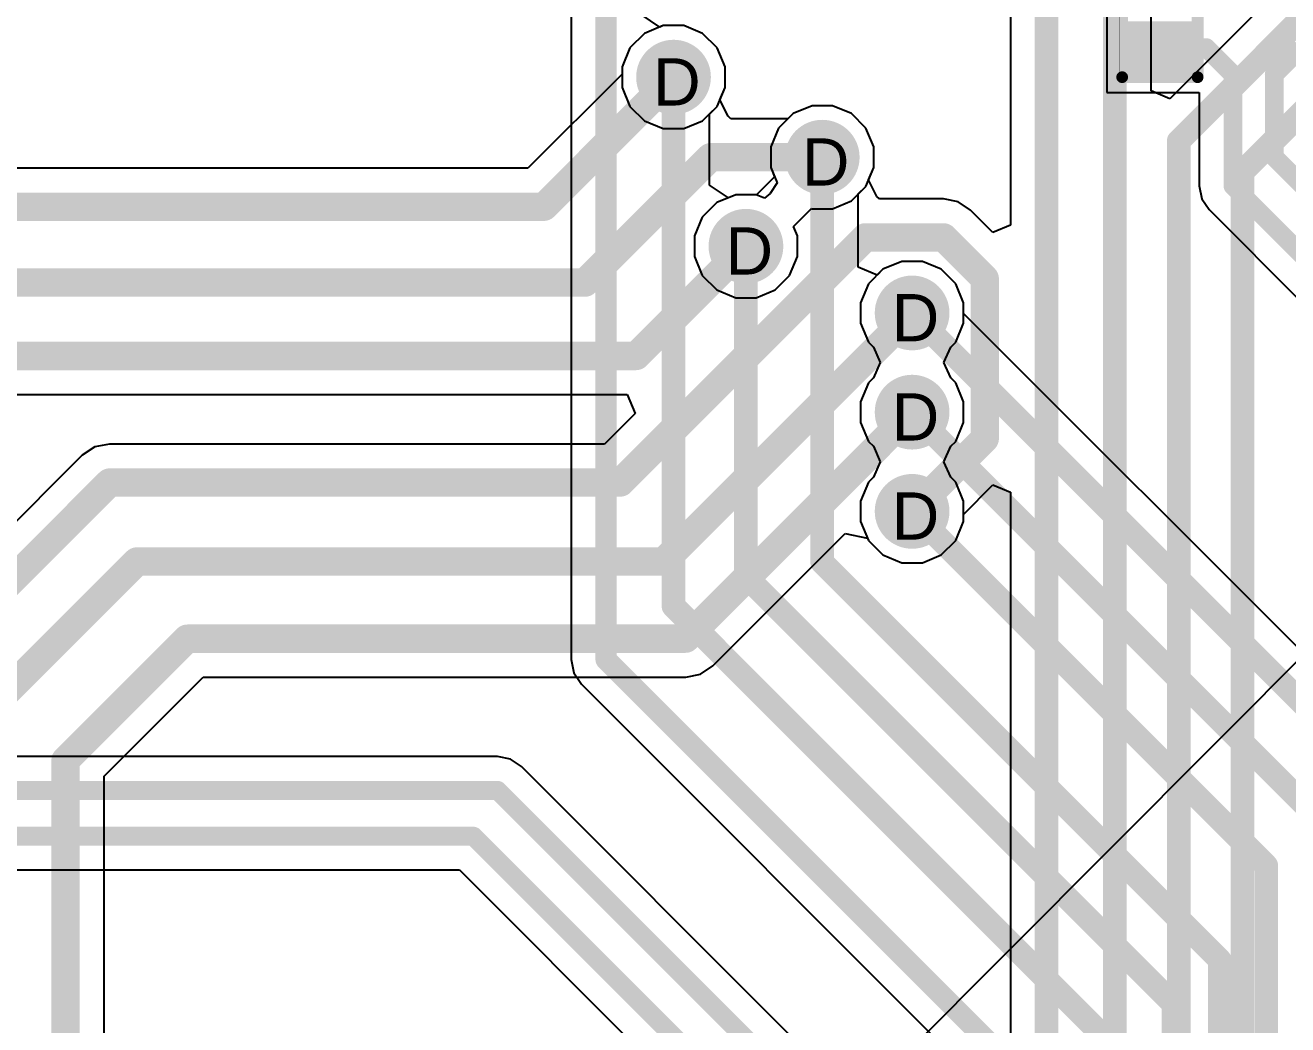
# Model space of a CAD drawing. Header units: inches. Extents: x 0 to 5401, y 0 to 5414.
# Drawn here: x 61.45 to 75.04, y 74.41 to 85.16 of the extents above; entities that cross this region are included whole.
import ezdxf

# ---------------------------------------------------------------- set-up
doc = ezdxf.new("R2010")
doc.units = ezdxf.units.IN
for name, color, linetype in [('Bottom Layer', 5, 'Continuous'), ('Bottom Solder', 6, 'Continuous'), ('Drill Drawing', 1, 'Continuous'), ('Layer 1', 16, 'Continuous'), ('Layer 2', 76, 'Continuous'), ('Top Layer', 1, 'Continuous'), ('Top Overlay', 2, 'Continuous'), ('Top Paste', 8, 'Continuous'), ('Top Solder', 216, 'Continuous'), ('Via Holes', 16, 'Continuous')]:
    doc.layers.add(name, color=color, linetype=linetype)
doc.styles.add('Arial', font='', dxfattribs={"height": 0.2})
doc.styles.get('Arial').set_extended_font_data('Arial')

# ---------------------------------------------------------------- blocks, each defined once
blk = doc.blocks.new('R___0402_131')
at = {"layer": 'Top Layer'}
for points in [[(-0.699, -0.318), (-0.699, 0.317), (-0.241, 0.317), (-0.241, -0.318)], [(0.241, -0.318), (0.241, 0.317), (0.699, 0.317), (0.699, -0.318)]]:
    blk.add_hatch(color=1, dxfattribs=at).paths.add_polyline_path(points)
at = {"layer": 'Top Paste'}
for points in [[(-0.699, -0.318), (-0.699, 0.317), (-0.241, 0.317), (-0.241, -0.318)], [(0.241, -0.318), (0.241, 0.317), (0.699, 0.317), (0.699, -0.318)]]:
    blk.add_hatch(color=8, dxfattribs=at).paths.add_polyline_path(points)
at = {"layer": 'Top Solder'}
for points in [[(-0.754, -0.373), (-0.754, 0.373), (-0.186, 0.373), (-0.186, -0.373)], [(0.186, -0.373), (0.186, 0.373), (0.754, 0.373), (0.754, -0.373)]]:
    blk.add_hatch(color=216, dxfattribs=at).paths.add_polyline_path(points)
at = {"layer": 'Top Overlay'}
for points in [[(-0.787, -0.406, 0.127, 0.127, 0), (-0.787, 0.406, 0.127, 0.127, 0)], [(0.787, 0.406, 0.127, 0.127, 0), (-0.787, 0.406, 0.127, 0.127, 0)], [(0.787, -0.406, 0.127, 0.127, 0), (0.787, 0.406, 0.127, 0.127, 0)], [(0.787, -0.406, 0.127, 0.127, 0), (-0.787, -0.406, 0.127, 0.127, 0)], [(0.813, -0.432, 0.00323, 0.00323, 0), (-0.813, -0.432, 0.00323, 0.00323, 0)]]:
    blk.add_lwpolyline(points, format="xyseb", dxfattribs=at)
for points in [[(-0.819, 0.406, 0.0635, 0.0635, 1), (-0.756, 0.406, 0.0635, 0.0635, 1)], [(-0.819, 0.406, 0.0635, 0.0635, 1), (-0.756, 0.406, 0.0635, 0.0635, 1)], [(0.756, 0.406, 0.0635, 0.0635, 1), (0.819, 0.406, 0.0635, 0.0635, 1)], [(0.756, 0.406, 0.0635, 0.0635, 1), (0.819, 0.406, 0.0635, 0.0635, 1)], [(-0.819, -0.406, 0.0635, 0.0635, 1), (-0.756, -0.406, 0.0635, 0.0635, 1)], [(-0.819, -0.406, 0.0635, 0.0635, 1), (-0.756, -0.406, 0.0635, 0.0635, 1)], [(0.756, -0.406, 0.0635, 0.0635, 1), (0.819, -0.406, 0.0635, 0.0635, 1)], [(0.756, -0.406, 0.0635, 0.0635, 1), (0.819, -0.406, 0.0635, 0.0635, 1)], [(-0.814, -0.432, 0.00161, 0.00161, 1), (-0.812, -0.432, 0.00161, 0.00161, 1)], [(0.812, -0.432, 0.00161, 0.00161, 1), (0.814, -0.432, 0.00161, 0.00161, 1)]]:
    blk.add_lwpolyline(points, format="xyseb", close=True, dxfattribs=at)

msp = doc.modelspace()

# ---------------------------------------------------------------- hatches: boundary and pattern name
at = {"layer": 'Bottom Layer'}
h = msp.add_hatch(color=5, dxfattribs=at)
edge = h.paths.add_edge_path()
edge.add_arc((68.428, 84.601), 0.3, 0, 360)
h = msp.add_hatch(color=5, dxfattribs=at)
edge = h.paths.add_edge_path()
edge.add_arc((70.028, 83.74), 0.3, 0, 360)
h = msp.add_hatch(color=5, dxfattribs=at)
edge = h.paths.add_edge_path()
edge.add_arc((69.207, 82.782), 0.3, 0, 360)
h = msp.add_hatch(color=5, dxfattribs=at)
edge = h.paths.add_edge_path()
edge.add_arc((70.995, 82.065), 0.3, 0, 360)
h = msp.add_hatch(color=5, dxfattribs=at)
edge = h.paths.add_edge_path()
edge.add_arc((70.995, 80.998), 0.3, 0, 360)
h = msp.add_hatch(color=5, dxfattribs=at)
edge = h.paths.add_edge_path()
edge.add_arc((70.995, 79.931), 0.3, 0, 360)
at = {"layer": 'Bottom Solder'}
h = msp.add_hatch(color=6, dxfattribs=at)
edge = h.paths.add_edge_path()
edge.add_arc((68.428, 84.601), 0.402, 0, 360)
h = msp.add_hatch(color=6, dxfattribs=at)
edge = h.paths.add_edge_path()
edge.add_arc((70.028, 83.74), 0.402, 0, 360)
h = msp.add_hatch(color=6, dxfattribs=at)
edge = h.paths.add_edge_path()
edge.add_arc((69.207, 82.782), 0.402, 0, 360)
h = msp.add_hatch(color=6, dxfattribs=at)
edge = h.paths.add_edge_path()
edge.add_arc((70.995, 82.065), 0.402, 0, 360)
h = msp.add_hatch(color=6, dxfattribs=at)
edge = h.paths.add_edge_path()
edge.add_arc((70.995, 80.998), 0.402, 0, 360)
h = msp.add_hatch(color=6, dxfattribs=at)
edge = h.paths.add_edge_path()
edge.add_arc((70.995, 79.931), 0.402, 0, 360)
at = {"layer": 'Layer 1'}
h = msp.add_hatch(color=16, dxfattribs=at)
edge = h.paths.add_edge_path()
edge.add_arc((68.428, 84.601), 0.3, 0, 360)
h = msp.add_hatch(color=16, dxfattribs=at)
edge = h.paths.add_edge_path()
edge.add_arc((70.028, 83.74), 0.3, 0, 360)
h = msp.add_hatch(color=16, dxfattribs=at)
edge = h.paths.add_edge_path()
edge.add_arc((69.207, 82.782), 0.3, 0, 360)
h = msp.add_hatch(color=16, dxfattribs=at)
edge = h.paths.add_edge_path()
edge.add_arc((70.995, 82.065), 0.3, 0, 360)
h = msp.add_hatch(color=16, dxfattribs=at)
edge = h.paths.add_edge_path()
edge.add_arc((70.995, 80.998), 0.3, 0, 360)
h = msp.add_hatch(color=16, dxfattribs=at)
edge = h.paths.add_edge_path()
edge.add_arc((70.995, 79.931), 0.3, 0, 360)
at = {"layer": 'Layer 2'}
h = msp.add_hatch(color=76, dxfattribs=at)
edge = h.paths.add_edge_path()
edge.add_arc((68.428, 84.601), 0.3, 0, 360)
h = msp.add_hatch(color=76, dxfattribs=at)
edge = h.paths.add_edge_path()
edge.add_arc((70.028, 83.74), 0.3, 0, 360)
h = msp.add_hatch(color=76, dxfattribs=at)
edge = h.paths.add_edge_path()
edge.add_arc((69.207, 82.782), 0.3, 0, 360)
h = msp.add_hatch(color=76, dxfattribs=at)
edge = h.paths.add_edge_path()
edge.add_arc((70.995, 82.065), 0.3, 0, 360)
h = msp.add_hatch(color=76, dxfattribs=at)
edge = h.paths.add_edge_path()
edge.add_arc((70.995, 80.998), 0.3, 0, 360)
h = msp.add_hatch(color=76, dxfattribs=at)
edge = h.paths.add_edge_path()
edge.add_arc((70.995, 79.931), 0.3, 0, 360)
at = {"layer": 'Top Layer'}
h = msp.add_hatch(color=1, dxfattribs=at)
edge = h.paths.add_edge_path()
edge.add_arc((68.428, 84.601), 0.3, 0, 360)
h = msp.add_hatch(color=1, dxfattribs=at)
edge = h.paths.add_edge_path()
edge.add_arc((70.028, 83.74), 0.3, 0, 360)
h = msp.add_hatch(color=1, dxfattribs=at)
edge = h.paths.add_edge_path()
edge.add_arc((69.207, 82.782), 0.3, 0, 360)
h = msp.add_hatch(color=1, dxfattribs=at)
edge = h.paths.add_edge_path()
edge.add_arc((70.995, 82.065), 0.3, 0, 360)
h = msp.add_hatch(color=1, dxfattribs=at)
edge = h.paths.add_edge_path()
edge.add_arc((70.995, 80.998), 0.3, 0, 360)
h = msp.add_hatch(color=1, dxfattribs=at)
edge = h.paths.add_edge_path()
edge.add_arc((70.995, 79.931), 0.3, 0, 360)
at = {"layer": 'Top Solder'}
h = msp.add_hatch(color=216, dxfattribs=at)
edge = h.paths.add_edge_path()
edge.add_arc((68.428, 84.601), 0.402, 0, 360)
h = msp.add_hatch(color=216, dxfattribs=at)
edge = h.paths.add_edge_path()
edge.add_arc((70.028, 83.74), 0.402, 0, 360)
h = msp.add_hatch(color=216, dxfattribs=at)
edge = h.paths.add_edge_path()
edge.add_arc((69.207, 82.782), 0.402, 0, 360)
h = msp.add_hatch(color=216, dxfattribs=at)
edge = h.paths.add_edge_path()
edge.add_arc((70.995, 82.065), 0.402, 0, 360)
h = msp.add_hatch(color=216, dxfattribs=at)
edge = h.paths.add_edge_path()
edge.add_arc((70.995, 80.998), 0.402, 0, 360)
h = msp.add_hatch(color=216, dxfattribs=at)
edge = h.paths.add_edge_path()
edge.add_arc((70.995, 79.931), 0.402, 0, 360)
at = {"layer": 'Via Holes'}
h = msp.add_hatch(color=7, dxfattribs=at)
edge = h.paths.add_edge_path()
edge.add_arc((68.428, 84.601), 0.15, 0, 360)
h = msp.add_hatch(color=7, dxfattribs=at)
edge = h.paths.add_edge_path()
edge.add_arc((70.028, 83.74), 0.15, 0, 360)
h = msp.add_hatch(color=7, dxfattribs=at)
edge = h.paths.add_edge_path()
edge.add_arc((69.207, 82.782), 0.15, 0, 360)
h = msp.add_hatch(color=7, dxfattribs=at)
edge = h.paths.add_edge_path()
edge.add_arc((70.995, 82.065), 0.15, 0, 360)
h = msp.add_hatch(color=7, dxfattribs=at)
edge = h.paths.add_edge_path()
edge.add_arc((70.995, 80.998), 0.15, 0, 360)
h = msp.add_hatch(color=7, dxfattribs=at)
edge = h.paths.add_edge_path()
edge.add_arc((70.995, 79.931), 0.15, 0, 360)

# ---------------------------------------------------------------- linework, layer by layer
at = {"layer": 'Bottom Layer'}
for p, q in [((72.052, 91.174), (72.052, 83.009)), ((73.566, 84.453), (73.566, 91.203)), ((75.208, 85.808), (73.769, 84.369)), ((68.114, 85.07), (67.958, 84.915)), ((68.317, 85.155), (68.114, 85.07)), ((68.538, 85.155), (68.317, 85.155)), ((68.741, 85.07), (68.538, 85.155)), ((68.897, 84.915), (68.741, 85.07)), ((67.958, 84.915), (67.874, 84.711)), ((68.982, 84.711), (68.897, 84.915)), ((67.874, 84.633), (66.862, 83.621)), ((67.874, 84.711), (67.874, 84.633)), ((68.982, 84.491), (68.982, 84.711)), ((68.926, 84.357), (68.982, 84.491)), ((69.017, 84.18), (68.926, 84.357)), ((73.769, 84.369), (73.566, 84.453)), ((69.918, 84.294), (69.714, 84.209)), ((70.138, 84.294), (69.918, 84.294)), ((70.342, 84.209), (70.138, 84.294)), ((69.045, 84.154), (69.017, 84.18)), ((69.659, 84.154), (69.045, 84.154)), ((69.714, 84.209), (69.659, 84.154)), ((70.497, 84.053), (70.342, 84.209)), ((70.582, 83.85), (70.497, 84.053)), ((70.582, 83.629), (70.582, 83.85)), ((66.862, 83.621), (40.046, 83.621)), ((70.526, 83.495), (70.582, 83.629)), ((70.615, 83.319), (70.526, 83.495)), ((70.645, 83.292), (70.615, 83.319)), ((71.332, 83.292), (70.645, 83.292)), ((71.491, 83.26), (71.332, 83.292)), ((71.625, 83.171), (71.491, 83.26)), ((71.865, 82.931), (71.625, 83.171)), ((72.052, 83.009), (71.865, 82.931)), ((30.224, 81.188), (67.93, 81.188)), ((67.93, 81.188), (68.014, 80.985)), ((68.014, 80.985), (67.684, 80.655)), ((62.201, 80.624), (62.066, 80.534)), ((62.359, 80.655), (62.201, 80.624)), ((67.684, 80.655), (62.359, 80.655)), ((62.066, 80.534), (60.033, 78.5)), ((71.549, 79.899), (71.865, 80.215)), ((71.865, 80.215), (72.052, 80.137)), ((72.052, 80.137), (72.052, 64.208)), ((71.549, 79.821), (71.549, 79.899)), ((71.465, 79.618), (71.549, 79.821)), ((68.852, 78.269), (70.275, 79.692)), ((70.275, 79.692), (70.514, 79.644)), ((70.514, 79.644), (70.525, 79.618)), ((70.525, 79.618), (70.681, 79.462)), ((71.309, 79.462), (71.465, 79.618)), ((70.681, 79.462), (70.885, 79.377)), ((70.885, 79.377), (71.105, 79.377)), ((71.105, 79.377), (71.309, 79.462)), ((68.718, 78.179), (68.852, 78.269)), ((62.301, 77.082), (63.367, 78.148)), ((63.367, 78.148), (68.559, 78.148)), ((68.559, 78.148), (68.718, 78.179)), ((62.301, 71.64), (62.301, 77.082))]:
    msp.add_line(p, q, dxfattribs=at)
for points in [[(72.441, 63.813, 0.254, 0.254, 0), (72.441, 91.335, 0.254, 0.254, 0)], [(73.177, 63.646, 0.254, 0.254, 0), (73.177, 91.363, 0.254, 0.254, 0)], [(73.864, 83.914, 0.254, 0.254, 0), (75.54, 85.591, 0.254, 0.254, 0)], [(74.551, 83.584, 0.254, 0.254, 0), (75.902, 84.934, 0.254, 0.254, 0)], [(67.034, 83.207, 0.305, 0.305, 0), (68.428, 84.601, 0.305, 0.305, 0)], [(73.864, 64.02, 0.254, 0.254, 0), (73.864, 83.914, 0.254, 0.254, 0)], [(67.476, 82.391, 0.305, 0.305, 0), (68.825, 83.74, 0.305, 0.305, 0)], [(68.825, 83.74, 0.305, 0.305, 0), (70.028, 83.74, 0.305, 0.305, 0)], [(74.551, 64.534, 0.254, 0.254, 0), (74.551, 83.584, 0.254, 0.254, 0)], [(29.201, 83.207, 0.305, 0.305, 0), (67.034, 83.207, 0.305, 0.305, 0)], [(67.856, 80.241, 0.305, 0.305, 0), (70.492, 82.878, 0.305, 0.305, 0)], [(70.492, 82.878, 0.305, 0.305, 0), (71.332, 82.878, 0.305, 0.305, 0)], [(71.332, 82.878, 0.305, 0.305, 0), (71.777, 82.433, 0.305, 0.305, 0)], [(68.027, 81.602, 0.305, 0.305, 0), (69.207, 82.782, 0.305, 0.305, 0)], [(29.633, 82.391, 0.305, 0.305, 0), (67.476, 82.391, 0.305, 0.305, 0)], [(71.777, 80.713, 0.305, 0.305, 0), (71.777, 82.433, 0.305, 0.305, 0)], [(68.322, 79.392, 0.305, 0.305, 0), (70.995, 82.065, 0.305, 0.305, 0)], [(30.052, 81.602, 0.305, 0.305, 0), (68.027, 81.602, 0.305, 0.305, 0)], [(68.559, 78.562, 0.305, 0.305, 0), (70.995, 80.998, 0.305, 0.305, 0)], [(70.995, 79.931, 0.305, 0.305, 0), (71.777, 80.713, 0.305, 0.305, 0)], [(60.326, 78.207, 0.305, 0.305, 0), (62.359, 80.241, 0.305, 0.305, 0)], [(62.359, 80.241, 0.305, 0.305, 0), (67.856, 80.241, 0.305, 0.305, 0)], [(61.135, 77.874, 0.305, 0.305, 0), (62.654, 79.392, 0.305, 0.305, 0)], [(62.654, 79.392, 0.305, 0.305, 0), (68.322, 79.392, 0.305, 0.305, 0)], [(61.887, 77.254, 0.305, 0.305, 0), (63.195, 78.562, 0.305, 0.305, 0)], [(63.195, 78.562, 0.305, 0.305, 0), (68.559, 78.562, 0.305, 0.305, 0)], [(61.887, 52.655, 0.305, 0.305, 0), (61.887, 77.254, 0.305, 0.305, 0)]]:
    msp.add_lwpolyline(points, format="xyseb", dxfattribs=at)
for points in [[(68.351, 84.601, 0.152, 0.152, 1), (68.504, 84.601, 0.152, 0.152, 1)], [(73.8, 83.914, 0.127, 0.127, 1), (73.927, 83.914, 0.127, 0.127, 1)], [(73.8, 83.914, 0.127, 0.127, 1), (73.927, 83.914, 0.127, 0.127, 1)], [(68.749, 83.74, 0.152, 0.152, 1), (68.901, 83.74, 0.152, 0.152, 1)], [(68.749, 83.74, 0.152, 0.152, 1), (68.901, 83.74, 0.152, 0.152, 1)], [(69.952, 83.74, 0.152, 0.152, 1), (70.104, 83.74, 0.152, 0.152, 1)], [(74.488, 83.584, 0.127, 0.127, 1), (74.615, 83.584, 0.127, 0.127, 1)], [(74.488, 83.584, 0.127, 0.127, 1), (74.615, 83.584, 0.127, 0.127, 1)], [(66.958, 83.207, 0.152, 0.152, 1), (67.11, 83.207, 0.152, 0.152, 1)], [(66.958, 83.207, 0.152, 0.152, 1), (67.11, 83.207, 0.152, 0.152, 1)], [(70.416, 82.878, 0.152, 0.152, 1), (70.569, 82.878, 0.152, 0.152, 1)], [(70.416, 82.878, 0.152, 0.152, 1), (70.569, 82.878, 0.152, 0.152, 1)], [(71.256, 82.878, 0.152, 0.152, 1), (71.409, 82.878, 0.152, 0.152, 1)], [(71.256, 82.878, 0.152, 0.152, 1), (71.409, 82.878, 0.152, 0.152, 1)], [(69.131, 82.782, 0.152, 0.152, 1), (69.283, 82.782, 0.152, 0.152, 1)], [(67.4, 82.391, 0.152, 0.152, 1), (67.552, 82.391, 0.152, 0.152, 1)], [(67.4, 82.391, 0.152, 0.152, 1), (67.552, 82.391, 0.152, 0.152, 1)], [(71.701, 82.433, 0.152, 0.152, 1), (71.853, 82.433, 0.152, 0.152, 1)], [(71.701, 82.433, 0.152, 0.152, 1), (71.853, 82.433, 0.152, 0.152, 1)], [(70.919, 82.065, 0.152, 0.152, 1), (71.071, 82.065, 0.152, 0.152, 1)], [(67.951, 81.602, 0.152, 0.152, 1), (68.103, 81.602, 0.152, 0.152, 1)], [(67.951, 81.602, 0.152, 0.152, 1), (68.103, 81.602, 0.152, 0.152, 1)], [(70.919, 80.998, 0.152, 0.152, 1), (71.071, 80.998, 0.152, 0.152, 1)], [(71.701, 80.713, 0.152, 0.152, 1), (71.853, 80.713, 0.152, 0.152, 1)], [(71.701, 80.713, 0.152, 0.152, 1), (71.853, 80.713, 0.152, 0.152, 1)], [(62.283, 80.241, 0.152, 0.152, 1), (62.436, 80.241, 0.152, 0.152, 1)], [(62.283, 80.241, 0.152, 0.152, 1), (62.436, 80.241, 0.152, 0.152, 1)], [(67.78, 80.241, 0.152, 0.152, 1), (67.932, 80.241, 0.152, 0.152, 1)], [(67.78, 80.241, 0.152, 0.152, 1), (67.932, 80.241, 0.152, 0.152, 1)], [(70.919, 79.931, 0.152, 0.152, 1), (71.071, 79.931, 0.152, 0.152, 1)], [(62.577, 79.392, 0.152, 0.152, 1), (62.73, 79.392, 0.152, 0.152, 1)], [(62.577, 79.392, 0.152, 0.152, 1), (62.73, 79.392, 0.152, 0.152, 1)], [(68.246, 79.392, 0.152, 0.152, 1), (68.399, 79.392, 0.152, 0.152, 1)], [(68.246, 79.392, 0.152, 0.152, 1), (68.399, 79.392, 0.152, 0.152, 1)], [(63.119, 78.562, 0.152, 0.152, 1), (63.271, 78.562, 0.152, 0.152, 1)], [(63.119, 78.562, 0.152, 0.152, 1), (63.271, 78.562, 0.152, 0.152, 1)], [(68.483, 78.562, 0.152, 0.152, 1), (68.635, 78.562, 0.152, 0.152, 1)], [(68.483, 78.562, 0.152, 0.152, 1), (68.635, 78.562, 0.152, 0.152, 1)], [(61.81, 77.254, 0.152, 0.152, 1), (61.963, 77.254, 0.152, 0.152, 1)], [(61.81, 77.254, 0.152, 0.152, 1), (61.963, 77.254, 0.152, 0.152, 1)]]:
    msp.add_lwpolyline(points, format="xyseb", close=True, dxfattribs=at)
at = {"layer": 'Layer 1'}
for p, q in [((68.114, 85.07), (67.958, 84.915)), ((68.317, 85.155), (68.114, 85.07)), ((68.538, 85.155), (68.317, 85.155)), ((68.741, 85.07), (68.538, 85.155)), ((68.897, 84.915), (68.741, 85.07)), ((67.958, 84.915), (67.874, 84.711)), ((68.982, 84.711), (68.897, 84.915)), ((67.874, 84.711), (67.874, 84.491)), ((68.982, 84.491), (68.982, 84.711)), ((67.874, 84.491), (67.958, 84.287)), ((68.897, 84.287), (68.982, 84.491)), ((67.958, 84.287), (68.114, 84.131)), ((68.741, 84.131), (68.897, 84.287)), ((69.918, 84.294), (69.714, 84.209)), ((70.138, 84.294), (69.918, 84.294)), ((70.342, 84.209), (70.138, 84.294)), ((68.114, 84.131), (68.317, 84.047)), ((68.538, 84.047), (68.741, 84.131)), ((69.714, 84.209), (69.558, 84.053)), ((70.497, 84.053), (70.342, 84.209)), ((68.317, 84.047), (68.538, 84.047)), ((69.558, 84.053), (69.474, 83.85)), ((70.582, 83.85), (70.497, 84.053)), ((69.474, 83.85), (69.474, 83.629)), ((70.582, 83.629), (70.582, 83.85)), ((69.474, 83.629), (69.515, 83.529)), ((70.497, 83.426), (70.582, 83.629)), ((69.515, 83.529), (69.321, 83.335)), ((70.342, 83.27), (70.497, 83.426)), ((69.097, 83.336), (68.893, 83.252)), ((69.317, 83.336), (69.097, 83.336)), ((69.321, 83.335), (69.317, 83.336)), ((70.138, 83.186), (70.342, 83.27)), ((68.893, 83.252), (68.737, 83.096)), ((69.72, 82.993), (69.914, 83.187)), ((69.914, 83.187), (69.918, 83.186)), ((69.918, 83.186), (70.138, 83.186)), ((68.737, 83.096), (68.653, 82.893)), ((68.653, 82.893), (68.653, 82.672)), ((69.761, 82.893), (69.72, 82.993)), ((69.761, 82.672), (69.761, 82.893)), ((68.653, 82.672), (68.737, 82.469)), ((69.677, 82.469), (69.761, 82.672)), ((70.885, 82.619), (70.681, 82.535)), ((71.105, 82.619), (70.885, 82.619)), ((71.309, 82.535), (71.105, 82.619)), ((68.737, 82.469), (68.893, 82.313)), ((69.521, 82.313), (69.677, 82.469)), ((70.681, 82.535), (70.525, 82.379)), ((71.465, 82.379), (71.309, 82.535)), ((70.525, 82.379), (70.441, 82.175)), ((71.549, 82.175), (71.465, 82.379)), ((68.893, 82.313), (69.097, 82.228)), ((69.097, 82.228), (69.317, 82.228)), ((69.317, 82.228), (69.521, 82.313)), ((70.441, 82.175), (70.441, 81.955)), ((71.549, 81.955), (71.549, 82.175)), ((70.441, 81.955), (70.525, 81.751)), ((71.465, 81.751), (71.549, 81.955)), ((70.525, 81.751), (70.579, 81.698)), ((70.579, 81.698), (70.653, 81.532)), ((71.337, 81.532), (71.411, 81.698)), ((71.411, 81.698), (71.465, 81.751)), ((70.653, 81.532), (70.579, 81.366)), ((71.411, 81.366), (71.337, 81.532)), ((70.525, 81.312), (70.441, 81.108)), ((70.579, 81.366), (70.525, 81.312)), ((71.465, 81.312), (71.411, 81.366)), ((71.549, 81.108), (71.465, 81.312)), ((70.441, 81.108), (70.441, 80.888)), ((71.549, 80.888), (71.549, 81.108)), ((70.441, 80.888), (70.525, 80.684)), ((71.465, 80.684), (71.549, 80.888)), ((70.525, 80.684), (70.579, 80.631)), ((70.579, 80.631), (70.653, 80.465)), ((71.337, 80.465), (71.411, 80.631)), ((71.411, 80.631), (71.465, 80.684)), ((70.653, 80.465), (70.579, 80.299)), ((71.411, 80.299), (71.337, 80.465)), ((70.579, 80.299), (70.525, 80.245)), ((71.465, 80.245), (71.411, 80.299)), ((70.525, 80.245), (70.441, 80.042)), ((71.549, 80.042), (71.465, 80.245)), ((70.441, 80.042), (70.441, 79.821)), ((71.549, 79.821), (71.549, 80.042)), ((70.441, 79.821), (70.525, 79.618)), ((71.465, 79.618), (71.549, 79.821)), ((70.525, 79.618), (70.681, 79.462)), ((71.309, 79.462), (71.465, 79.618)), ((70.681, 79.462), (70.885, 79.377)), ((70.885, 79.377), (71.105, 79.377)), ((71.105, 79.377), (71.309, 79.462))]:
    msp.add_line(p, q, dxfattribs=at)
at = {"layer": 'Layer 2'}
for p, q in [((68.114, 85.07), (67.958, 84.915)), ((68.317, 85.155), (68.114, 85.07)), ((68.538, 85.155), (68.317, 85.155)), ((68.741, 85.07), (68.538, 85.155)), ((68.897, 84.915), (68.741, 85.07)), ((67.958, 84.915), (67.874, 84.711)), ((68.982, 84.711), (68.897, 84.915)), ((67.874, 84.711), (67.874, 84.491)), ((68.982, 84.491), (68.982, 84.711)), ((67.874, 84.491), (67.958, 84.287)), ((68.897, 84.287), (68.982, 84.491)), ((67.958, 84.287), (68.114, 84.131)), ((68.741, 84.131), (68.897, 84.287)), ((69.918, 84.294), (69.714, 84.209)), ((70.138, 84.294), (69.918, 84.294)), ((70.342, 84.209), (70.138, 84.294)), ((68.114, 84.131), (68.317, 84.047)), ((68.538, 84.047), (68.741, 84.131)), ((69.714, 84.209), (69.558, 84.053)), ((70.497, 84.053), (70.342, 84.209)), ((68.317, 84.047), (68.538, 84.047)), ((69.558, 84.053), (69.474, 83.85)), ((70.582, 83.85), (70.497, 84.053)), ((69.474, 83.85), (69.474, 83.629)), ((70.582, 83.629), (70.582, 83.85)), ((69.474, 83.629), (69.515, 83.529)), ((70.497, 83.426), (70.582, 83.629)), ((69.515, 83.529), (69.321, 83.335)), ((70.342, 83.27), (70.497, 83.426)), ((69.097, 83.336), (68.893, 83.252)), ((69.317, 83.336), (69.097, 83.336)), ((69.321, 83.335), (69.317, 83.336)), ((70.138, 83.186), (70.342, 83.27)), ((68.893, 83.252), (68.737, 83.096)), ((69.72, 82.993), (69.914, 83.187)), ((69.914, 83.187), (69.918, 83.186)), ((69.918, 83.186), (70.138, 83.186)), ((68.737, 83.096), (68.653, 82.893)), ((68.653, 82.893), (68.653, 82.672)), ((69.761, 82.893), (69.72, 82.993)), ((69.761, 82.672), (69.761, 82.893)), ((68.653, 82.672), (68.737, 82.469)), ((69.677, 82.469), (69.761, 82.672)), ((70.885, 82.619), (70.681, 82.535)), ((71.105, 82.619), (70.885, 82.619)), ((71.309, 82.535), (71.105, 82.619)), ((68.737, 82.469), (68.893, 82.313)), ((69.521, 82.313), (69.677, 82.469)), ((70.681, 82.535), (70.525, 82.379)), ((71.465, 82.379), (71.309, 82.535)), ((70.525, 82.379), (70.441, 82.175)), ((71.549, 82.175), (71.465, 82.379)), ((68.893, 82.313), (69.097, 82.228)), ((69.097, 82.228), (69.317, 82.228)), ((69.317, 82.228), (69.521, 82.313)), ((70.441, 82.175), (70.441, 81.955)), ((71.549, 81.955), (71.549, 82.175)), ((70.441, 81.955), (70.525, 81.751)), ((71.465, 81.751), (71.549, 81.955)), ((70.525, 81.751), (70.579, 81.698)), ((70.579, 81.698), (70.653, 81.532)), ((71.337, 81.532), (71.411, 81.698)), ((71.411, 81.698), (71.465, 81.751)), ((70.653, 81.532), (70.579, 81.366)), ((71.411, 81.366), (71.337, 81.532)), ((70.525, 81.312), (70.441, 81.108)), ((70.579, 81.366), (70.525, 81.312)), ((71.465, 81.312), (71.411, 81.366)), ((71.549, 81.108), (71.465, 81.312)), ((70.441, 81.108), (70.441, 80.888)), ((71.549, 80.888), (71.549, 81.108)), ((70.441, 80.888), (70.525, 80.684)), ((71.465, 80.684), (71.549, 80.888)), ((70.525, 80.684), (70.579, 80.631)), ((70.579, 80.631), (70.653, 80.465)), ((71.337, 80.465), (71.411, 80.631)), ((71.411, 80.631), (71.465, 80.684)), ((70.653, 80.465), (70.579, 80.299)), ((71.411, 80.299), (71.337, 80.465)), ((70.579, 80.299), (70.525, 80.245)), ((71.465, 80.245), (71.411, 80.299)), ((70.525, 80.245), (70.441, 80.042)), ((71.549, 80.042), (71.465, 80.245)), ((70.441, 80.042), (70.441, 79.821)), ((71.549, 79.821), (71.549, 80.042)), ((70.441, 79.821), (70.525, 79.618)), ((71.465, 79.618), (71.549, 79.821)), ((70.525, 79.618), (70.681, 79.462)), ((71.309, 79.462), (71.465, 79.618)), ((70.681, 79.462), (70.885, 79.377)), ((70.885, 79.377), (71.105, 79.377)), ((71.105, 79.377), (71.309, 79.462))]:
    msp.add_line(p, q, dxfattribs=at)
at = {"layer": 'Top Layer'}
for p, q in [((67.327, 91.324), (67.327, 78.338)), ((73.089, 85.376), (73.089, 84.436)), ((68.281, 85.14), (68.078, 85.275)), ((68.317, 85.155), (68.281, 85.14)), ((68.538, 85.155), (68.317, 85.155)), ((68.741, 85.07), (68.538, 85.155)), ((68.897, 84.915), (68.741, 85.07)), ((68.982, 84.711), (68.897, 84.915)), ((68.982, 84.491), (68.982, 84.711)), ((68.897, 84.287), (68.982, 84.491)), ((73.089, 84.436), (74.085, 84.436)), ((74.085, 84.436), (74.085, 83.432)), ((68.816, 84.206), (68.897, 84.287)), ((69.918, 84.294), (69.714, 84.209)), ((70.138, 84.294), (69.918, 84.294)), ((70.342, 84.209), (70.138, 84.294)), ((68.816, 83.44), (68.816, 84.206)), ((69.714, 84.209), (69.558, 84.053)), ((70.497, 84.053), (70.342, 84.209)), ((69.558, 84.053), (69.474, 83.85)), ((70.582, 83.85), (70.497, 84.053)), ((69.474, 83.85), (69.474, 83.629)), ((70.582, 83.629), (70.582, 83.85)), ((69.474, 83.629), (69.543, 83.463)), ((70.497, 83.426), (70.582, 83.629)), ((69.019, 83.304), (68.816, 83.44)), ((69.543, 83.463), (69.467, 83.349)), ((70.416, 83.345), (70.497, 83.426)), ((74.085, 83.432), (74.085, 83.432)), ((74.085, 83.432), (74.112, 83.293)), ((69.097, 83.336), (69.019, 83.304)), ((69.317, 83.336), (69.097, 83.336)), ((69.407, 83.299), (69.317, 83.336)), ((69.467, 83.349), (69.407, 83.299)), ((70.416, 82.557), (70.416, 83.345)), ((74.112, 83.293), (74.191, 83.176)), ((74.191, 83.176), (75.181, 82.185)), ((70.885, 82.619), (70.681, 82.535)), ((71.105, 82.619), (70.885, 82.619)), ((71.309, 82.535), (71.105, 82.619)), ((70.619, 82.473), (70.416, 82.557)), ((70.681, 82.535), (70.619, 82.473)), ((71.465, 82.379), (71.309, 82.535)), ((71.549, 82.175), (71.465, 82.379)), ((71.549, 82.06), (71.549, 82.175)), ((75.788, 77.821), (71.549, 82.06)), ((67.327, 78.338), (67.355, 78.194)), ((67.355, 78.194), (67.437, 78.072)), ((67.437, 78.072), (71.565, 73.944)), ((66.535, 77.293), (54.771, 77.293)), ((66.674, 77.265), (66.535, 77.293)), ((66.535, 77.293), (66.535, 77.293)), ((66.792, 77.186), (66.674, 77.265)), ((69.67, 74.309), (66.792, 77.186)), ((57.801, 76.075), (66.125, 76.075)), ((66.125, 76.075), (68.52, 73.68))]:
    msp.add_line(p, q, dxfattribs=at)
for points in [[(67.702, 78.338, 0.229, 0.229, 0), (67.702, 91.324, 0.229, 0.229, 0)], [(73.661, 84.918, 0.203, 0.203, 0), (74.158, 84.918, 0.203, 0.203, 0)], [(74.158, 84.918, 0.203, 0.203, 0), (74.447, 84.629, 0.203, 0.203, 0)], [(74.892, 84.629, 0.203, 0.203, 0), (75.181, 84.918, 0.203, 0.203, 0)], [(68.428, 78.911, 0.254, 0.254, 0), (68.428, 84.601, 0.254, 0.254, 0)], [(74.447, 83.432, 0.203, 0.203, 0), (74.447, 84.629, 0.203, 0.203, 0)], [(74.892, 83.74, 0.203, 0.203, 0), (74.892, 84.629, 0.203, 0.203, 0)], [(70.028, 79.383, 0.254, 0.254, 0), (70.028, 83.74, 0.254, 0.254, 0)], [(74.892, 83.74, 0.203, 0.203, 0), (75.63, 83.002, 0.203, 0.203, 0)], [(74.447, 83.432, 0.203, 0.203, 0), (75.438, 82.442, 0.203, 0.203, 0)], [(69.207, 79.231, 0.254, 0.254, 0), (69.207, 82.782, 0.254, 0.254, 0)], [(70.995, 82.065, 0.254, 0.254, 0), (75.806, 77.255, 0.254, 0.254, 0)], [(70.995, 80.998, 0.254, 0.254, 0), (75.306, 76.688, 0.254, 0.254, 0)], [(70.995, 79.931, 0.254, 0.254, 0), (74.806, 76.121, 0.254, 0.254, 0)], [(70.028, 79.383, 0.254, 0.254, 0), (74.306, 75.105, 0.254, 0.254, 0)], [(69.207, 79.231, 0.254, 0.254, 0), (73.806, 74.633, 0.254, 0.254, 0)], [(68.428, 78.911, 0.254, 0.254, 0), (73.306, 74.033, 0.254, 0.254, 0)], [(67.702, 78.338, 0.229, 0.229, 0), (71.94, 74.1, 0.229, 0.229, 0)], [(54.621, 76.93, 0.203, 0.203, 0), (66.535, 76.93, 0.203, 0.203, 0)], [(66.535, 76.93, 0.203, 0.203, 0), (69.413, 74.052, 0.203, 0.203, 0)], [(54.417, 76.437, 0.203, 0.203, 0), (66.275, 76.437, 0.203, 0.203, 0)], [(66.275, 76.437, 0.203, 0.203, 0), (68.883, 73.83, 0.203, 0.203, 0)], [(74.806, 67.313, 0.254, 0.254, 0), (74.806, 76.121, 0.254, 0.254, 0)], [(74.306, 67.313, 0.254, 0.254, 0), (74.306, 75.105, 0.254, 0.254, 0)], [(73.806, 67.313, 0.254, 0.254, 0), (73.806, 74.633, 0.254, 0.254, 0)]]:
    msp.add_lwpolyline(points, format="xyseb", dxfattribs=at)
for points in [[(73.61, 84.918, 0.102, 0.102, 1), (73.711, 84.918, 0.102, 0.102, 1)], [(74.107, 84.918, 0.102, 0.102, 1), (74.209, 84.918, 0.102, 0.102, 1)], [(74.107, 84.918, 0.102, 0.102, 1), (74.209, 84.918, 0.102, 0.102, 1)], [(68.364, 84.601, 0.127, 0.127, 1), (68.491, 84.601, 0.127, 0.127, 1)], [(74.397, 84.629, 0.102, 0.102, 1), (74.498, 84.629, 0.102, 0.102, 1)], [(74.397, 84.629, 0.102, 0.102, 1), (74.498, 84.629, 0.102, 0.102, 1)], [(74.841, 84.629, 0.102, 0.102, 1), (74.943, 84.629, 0.102, 0.102, 1)], [(74.841, 84.629, 0.102, 0.102, 1), (74.943, 84.629, 0.102, 0.102, 1)], [(69.964, 83.74, 0.127, 0.127, 1), (70.091, 83.74, 0.127, 0.127, 1)], [(74.841, 83.74, 0.102, 0.102, 1), (74.943, 83.74, 0.102, 0.102, 1)], [(74.841, 83.74, 0.102, 0.102, 1), (74.943, 83.74, 0.102, 0.102, 1)], [(74.397, 83.432, 0.102, 0.102, 1), (74.498, 83.432, 0.102, 0.102, 1)], [(74.397, 83.432, 0.102, 0.102, 1), (74.498, 83.432, 0.102, 0.102, 1)], [(69.143, 82.782, 0.127, 0.127, 1), (69.27, 82.782, 0.127, 0.127, 1)], [(70.932, 82.065, 0.127, 0.127, 1), (71.059, 82.065, 0.127, 0.127, 1)], [(70.932, 80.998, 0.127, 0.127, 1), (71.059, 80.998, 0.127, 0.127, 1)], [(70.932, 79.931, 0.127, 0.127, 1), (71.059, 79.931, 0.127, 0.127, 1)], [(69.964, 79.383, 0.127, 0.127, 1), (70.091, 79.383, 0.127, 0.127, 1)], [(69.964, 79.383, 0.127, 0.127, 1), (70.091, 79.383, 0.127, 0.127, 1)], [(69.143, 79.231, 0.127, 0.127, 1), (69.27, 79.231, 0.127, 0.127, 1)], [(69.143, 79.231, 0.127, 0.127, 1), (69.27, 79.231, 0.127, 0.127, 1)], [(68.364, 78.911, 0.127, 0.127, 1), (68.491, 78.911, 0.127, 0.127, 1)], [(68.364, 78.911, 0.127, 0.127, 1), (68.491, 78.911, 0.127, 0.127, 1)], [(67.645, 78.338, 0.114, 0.114, 1), (67.759, 78.338, 0.114, 0.114, 1)], [(67.645, 78.338, 0.114, 0.114, 1), (67.759, 78.338, 0.114, 0.114, 1)], [(66.485, 76.93, 0.102, 0.102, 1), (66.586, 76.93, 0.102, 0.102, 1)], [(66.485, 76.93, 0.102, 0.102, 1), (66.586, 76.93, 0.102, 0.102, 1)], [(66.224, 76.437, 0.102, 0.102, 1), (66.326, 76.437, 0.102, 0.102, 1)], [(66.224, 76.437, 0.102, 0.102, 1), (66.326, 76.437, 0.102, 0.102, 1)], [(74.742, 76.121, 0.127, 0.127, 1), (74.869, 76.121, 0.127, 0.127, 1)], [(74.742, 76.121, 0.127, 0.127, 1), (74.869, 76.121, 0.127, 0.127, 1)], [(74.242, 75.105, 0.127, 0.127, 1), (74.369, 75.105, 0.127, 0.127, 1)], [(74.242, 75.105, 0.127, 0.127, 1), (74.369, 75.105, 0.127, 0.127, 1)], [(73.742, 74.633, 0.127, 0.127, 1), (73.869, 74.633, 0.127, 0.127, 1)], [(73.742, 74.633, 0.127, 0.127, 1), (73.869, 74.633, 0.127, 0.127, 1)]]:
    msp.add_lwpolyline(points, format="xyseb", close=True, dxfattribs=at)
at = {"layer": 'Top Solder'}
msp.add_line((3.115, 6.162), (5401.268, 5414.317), dxfattribs=at)

# ---------------------------------------------------------------- block references
at = {"rotation": 270}
msp.add_blockref('R___0402_131', (73.661, 85.388), dxfattribs=at)

# ---------------------------------------------------------------- texts
at = {"layer": 'Drill Drawing', "style": 'Arial'}
for p in [(68.208, 84.296), (69.808, 83.435), (68.987, 82.478), (70.775, 81.76), (70.775, 80.693), (70.775, 79.627)]:
    msp.add_text('D', height=0.508, dxfattribs=at).set_placement(p)

doc.saveas('drawing.dxf')
